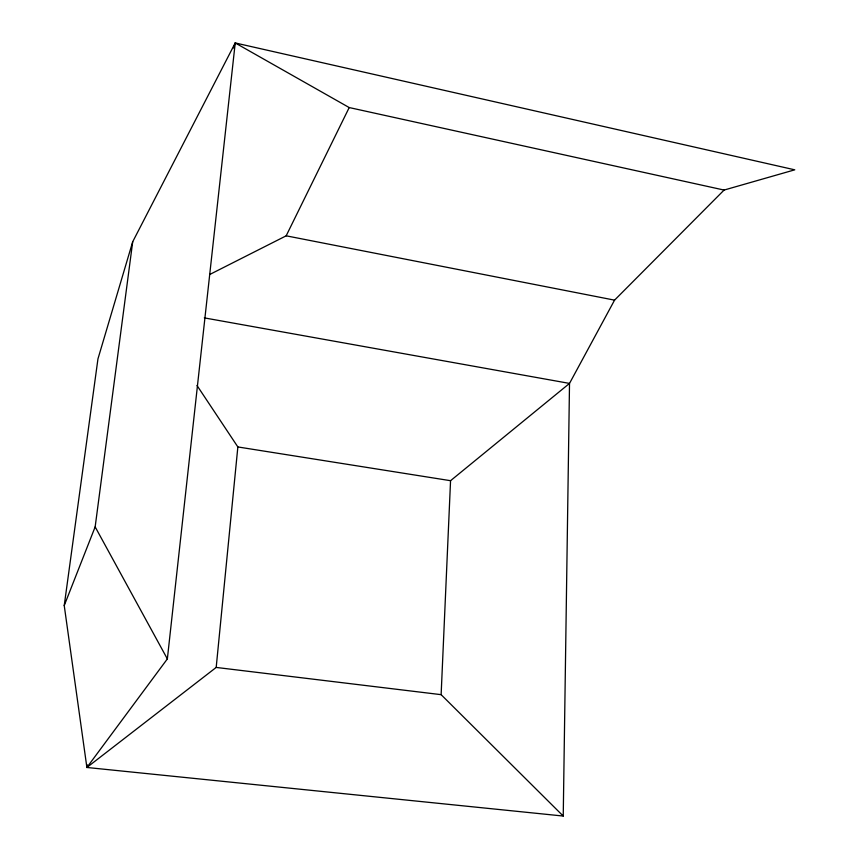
<?xml version="1.0" encoding="UTF-8"?>
<svg xmlns="http://www.w3.org/2000/svg" width="859" height="859" viewBox="0 0 859 859"><rect width="100%" height="100%" fill="white"/><g stroke="black" fill="none" stroke-linecap="round" stroke-linejoin="round"><path stroke-width="1.29" d="M563.236 816.05L569.517 383.415L614.561 300.145L724.083 190.064L794.768 169.824L235.226 42.95L132.705 241.755L97.958 358.879L64.232 605.552L86.888 767.474L563.236 816.05L441.129 694.663L216.189 667.432L86.888 767.474L87.221 764.811M441.129 694.663L450.556 480.696L569.517 383.415L204.313 317.884M216.189 667.432L237.857 446.948L196.99 385.476M86.888 767.474L167.355 658.917L235.226 42.95L349.205 107.558L724.083 190.064M64.232 605.552L95.156 526.878L132.705 241.755M233.508 48.007L235.226 42.95M209.596 274.558L286.176 235.817L349.205 107.558M237.857 446.948L450.556 480.696M286.176 235.817L614.561 300.145M95.156 526.878L167.355 658.917"/></g></svg>
